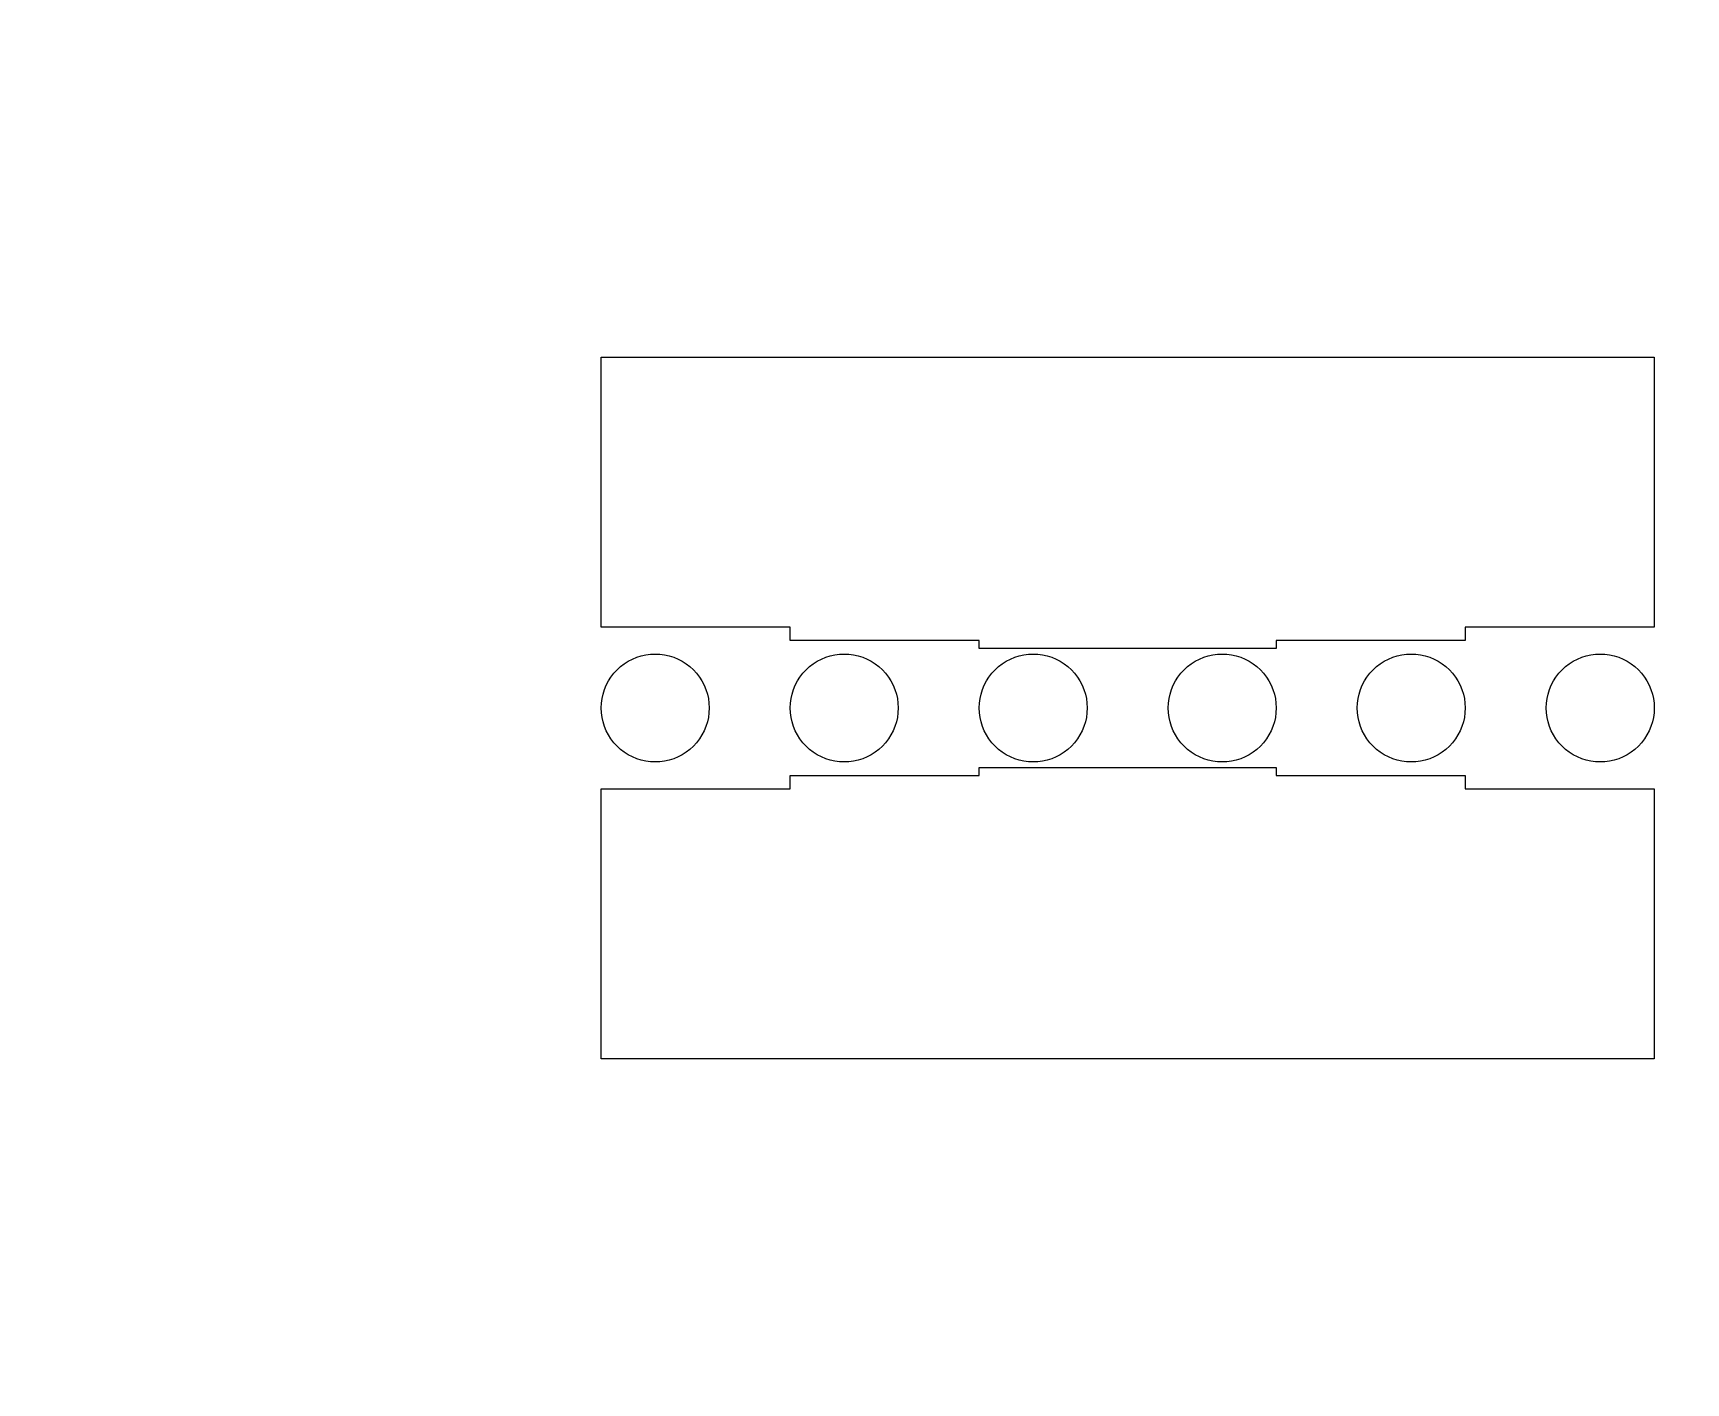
# Model space of a CAD drawing. Extents: x -52 to 52, y -50 to 50.
# Drawn here: x -41.76 to -41.148, y 1.9 to 2.4 of the extents above; entities that cross this region are included whole.
import ezdxf

# ---------------------------------------------------------------- set-up
doc = ezdxf.new("R2010")
doc.units = 0
for name, color, linetype in [('helperLayer', 6, 'CONTINUOUS'), ('largegap', 4, 'CONTINUOUS'), ('smallgap', 3, 'CONTINUOUS')]:
    doc.layers.add(name, color=color, linetype=linetype)

# ---------------------------------------------------------------- blocks, each defined once
blk = doc.blocks.new('Markers')
at = {"layer": 'largegap', "linetype": 'CONTINUOUS'}
for points in [[(-41.41, 2.162), (-41.41, 2.165), (-41.48, 2.165), (-41.48, 2.17), (-41.55, 2.17), (-41.55, 2.27), (-41.16, 2.27), (-41.16, 2.17), (-41.23, 2.17), (-41.23, 2.165), (-41.3, 2.165), (-41.3, 2.162), (-41.41, 2.162)], [(-41.41, 2.162), (-41.41, 2.165), (-41.48, 2.165), (-41.48, 2.17), (-41.55, 2.17), (-41.55, 2.27), (-41.16, 2.27), (-41.16, 2.17), (-41.23, 2.17), (-41.23, 2.165), (-41.3, 2.165), (-41.3, 2.162), (-41.41, 2.162)], [(-41.55, 2.01), (-41.55, 2.11), (-41.48, 2.11), (-41.48, 2.115), (-41.41, 2.115), (-41.41, 2.118), (-41.3, 2.118), (-41.3, 2.115), (-41.23, 2.115), (-41.23, 2.11), (-41.16, 2.11), (-41.16, 2.01), (-41.55, 2.01)], [(-41.55, 2.01), (-41.55, 2.11), (-41.48, 2.11), (-41.48, 2.115), (-41.41, 2.115), (-41.41, 2.118), (-41.3, 2.118), (-41.3, 2.115), (-41.23, 2.115), (-41.23, 2.11), (-41.16, 2.11), (-41.16, 2.01), (-41.55, 2.01)]]:
    blk.add_lwpolyline(points, close=True, dxfattribs=at)
at = {"layer": 'smallgap', "linetype": 'CONTINUOUS'}
for points in [[(-41.531743, 2.159925), (-41.53, 2.160001), (-41.528257, 2.159925), (-41.526527, 2.159697), (-41.524824, 2.15932), (-41.52316, 2.158795), (-41.521548, 2.158127), (-41.52, 2.157322), (-41.518528, 2.156384), (-41.517144, 2.155322), (-41.515858, 2.154143), (-41.514679, 2.152857), (-41.513617, 2.151473), (-41.512679, 2.150001), (-41.511874, 2.148453), (-41.511206, 2.146841), (-41.510681, 2.145177), (-41.510304, 2.143474), (-41.510076, 2.141744), (-41.51, 2.140001), (-41.510076, 2.138258), (-41.510304, 2.136528), (-41.510681, 2.134825), (-41.511206, 2.133161), (-41.511874, 2.131549), (-41.512679, 2.130001), (-41.513617, 2.128529), (-41.514679, 2.127145), (-41.515858, 2.125859), (-41.517144, 2.12468), (-41.518528, 2.123618), (-41.52, 2.12268), (-41.521548, 2.121875), (-41.52316, 2.121207), (-41.524824, 2.120682), (-41.526527, 2.120305), (-41.528257, 2.120077), (-41.53, 2.120001), (-41.531743, 2.120077), (-41.533473, 2.120305), (-41.535176, 2.120682), (-41.53684, 2.121207), (-41.538452, 2.121875), (-41.54, 2.12268), (-41.541472, 2.123618), (-41.542856, 2.12468), (-41.544142, 2.125859), (-41.545321, 2.127145), (-41.546383, 2.128529), (-41.547321, 2.130001), (-41.548126, 2.131549), (-41.548794, 2.133161), (-41.549319, 2.134825), (-41.549696, 2.136528), (-41.549924, 2.138258), (-41.55, 2.140001), (-41.549924, 2.141744), (-41.549696, 2.143474), (-41.549319, 2.145177), (-41.548794, 2.146841), (-41.548126, 2.148453), (-41.547321, 2.150001), (-41.546383, 2.151473), (-41.545321, 2.152857), (-41.544142, 2.154143), (-41.542856, 2.155322), (-41.541472, 2.156384), (-41.54, 2.157322), (-41.538452, 2.158127), (-41.53684, 2.158795), (-41.535176, 2.15932), (-41.533473, 2.159697), (-41.531743, 2.159925)], [(-41.461743, 2.159925), (-41.46, 2.160001), (-41.458257, 2.159925), (-41.456527, 2.159697), (-41.454824, 2.15932), (-41.45316, 2.158795), (-41.451548, 2.158127), (-41.45, 2.157322), (-41.448528, 2.156384), (-41.447144, 2.155322), (-41.445858, 2.154143), (-41.444679, 2.152857), (-41.443617, 2.151473), (-41.442679, 2.150001), (-41.441874, 2.148453), (-41.441206, 2.146841), (-41.440681, 2.145177), (-41.440304, 2.143474), (-41.440076, 2.141744), (-41.44, 2.140001), (-41.440076, 2.138258), (-41.440304, 2.136528), (-41.440681, 2.134825), (-41.441206, 2.133161), (-41.441874, 2.131549), (-41.442679, 2.130001), (-41.443617, 2.128529), (-41.444679, 2.127145), (-41.445858, 2.125859), (-41.447144, 2.12468), (-41.448528, 2.123618), (-41.45, 2.12268), (-41.451548, 2.121875), (-41.45316, 2.121207), (-41.454824, 2.120682), (-41.456527, 2.120305), (-41.458257, 2.120077), (-41.46, 2.120001), (-41.461743, 2.120077), (-41.463473, 2.120305), (-41.465176, 2.120682), (-41.46684, 2.121207), (-41.468452, 2.121875), (-41.47, 2.12268), (-41.471472, 2.123618), (-41.472856, 2.12468), (-41.474142, 2.125859), (-41.475321, 2.127145), (-41.476383, 2.128529), (-41.477321, 2.130001), (-41.478126, 2.131549), (-41.478794, 2.133161), (-41.479319, 2.134825), (-41.479696, 2.136528), (-41.479924, 2.138258), (-41.48, 2.140001), (-41.479924, 2.141744), (-41.479696, 2.143474), (-41.479319, 2.145177), (-41.478794, 2.146841), (-41.478126, 2.148453), (-41.477321, 2.150001), (-41.476383, 2.151473), (-41.475321, 2.152857), (-41.474142, 2.154143), (-41.472856, 2.155322), (-41.471472, 2.156384), (-41.47, 2.157322), (-41.468452, 2.158127), (-41.46684, 2.158795), (-41.465176, 2.15932), (-41.463473, 2.159697), (-41.461743, 2.159925)], [(-41.391743, 2.159925), (-41.39, 2.160001), (-41.388257, 2.159925), (-41.386527, 2.159697), (-41.384824, 2.15932), (-41.38316, 2.158795), (-41.381548, 2.158127), (-41.38, 2.157322), (-41.378528, 2.156384), (-41.377144, 2.155322), (-41.375858, 2.154143), (-41.374679, 2.152857), (-41.373617, 2.151473), (-41.372679, 2.150001), (-41.371874, 2.148453), (-41.371206, 2.146841), (-41.370681, 2.145177), (-41.370304, 2.143474), (-41.370076, 2.141744), (-41.37, 2.140001), (-41.370076, 2.138258), (-41.370304, 2.136528), (-41.370681, 2.134825), (-41.371206, 2.133161), (-41.371874, 2.131549), (-41.372679, 2.130001), (-41.373617, 2.128529), (-41.374679, 2.127145), (-41.375858, 2.125859), (-41.377144, 2.12468), (-41.378528, 2.123618), (-41.38, 2.12268), (-41.381548, 2.121875), (-41.38316, 2.121207), (-41.384824, 2.120682), (-41.386527, 2.120305), (-41.388257, 2.120077), (-41.39, 2.120001), (-41.391743, 2.120077), (-41.393473, 2.120305), (-41.395176, 2.120682), (-41.39684, 2.121207), (-41.398452, 2.121875), (-41.4, 2.12268), (-41.401472, 2.123618), (-41.402856, 2.12468), (-41.404142, 2.125859), (-41.405321, 2.127145), (-41.406383, 2.128529), (-41.407321, 2.130001), (-41.408126, 2.131549), (-41.408794, 2.133161), (-41.409319, 2.134825), (-41.409696, 2.136528), (-41.409924, 2.138258), (-41.41, 2.140001), (-41.409924, 2.141744), (-41.409696, 2.143474), (-41.409319, 2.145177), (-41.408794, 2.146841), (-41.408126, 2.148453), (-41.407321, 2.150001), (-41.406383, 2.151473), (-41.405321, 2.152857), (-41.404142, 2.154143), (-41.402856, 2.155322), (-41.401472, 2.156384), (-41.4, 2.157322), (-41.398452, 2.158127), (-41.39684, 2.158795), (-41.395176, 2.15932), (-41.393473, 2.159697), (-41.391743, 2.159925)], [(-41.321743, 2.159925), (-41.32, 2.160001), (-41.318257, 2.159925), (-41.316527, 2.159697), (-41.314824, 2.15932), (-41.31316, 2.158795), (-41.311548, 2.158127), (-41.31, 2.157322), (-41.308528, 2.156384), (-41.307144, 2.155322), (-41.305858, 2.154143), (-41.304679, 2.152857), (-41.303617, 2.151473), (-41.302679, 2.150001), (-41.301874, 2.148453), (-41.301206, 2.146841), (-41.300681, 2.145177), (-41.300304, 2.143474), (-41.300076, 2.141744), (-41.3, 2.140001), (-41.300076, 2.138258), (-41.300304, 2.136528), (-41.300681, 2.134825), (-41.301206, 2.133161), (-41.301874, 2.131549), (-41.302679, 2.130001), (-41.303617, 2.128529), (-41.304679, 2.127145), (-41.305858, 2.125859), (-41.307144, 2.12468), (-41.308528, 2.123618), (-41.31, 2.12268), (-41.311548, 2.121875), (-41.31316, 2.121207), (-41.314824, 2.120682), (-41.316527, 2.120305), (-41.318257, 2.120077), (-41.32, 2.120001), (-41.321743, 2.120077), (-41.323473, 2.120305), (-41.325176, 2.120682), (-41.32684, 2.121207), (-41.328452, 2.121875), (-41.33, 2.12268), (-41.331472, 2.123618), (-41.332856, 2.12468), (-41.334142, 2.125859), (-41.335321, 2.127145), (-41.336383, 2.128529), (-41.337321, 2.130001), (-41.338126, 2.131549), (-41.338794, 2.133161), (-41.339319, 2.134825), (-41.339696, 2.136528), (-41.339924, 2.138258), (-41.34, 2.140001), (-41.339924, 2.141744), (-41.339696, 2.143474), (-41.339319, 2.145177), (-41.338794, 2.146841), (-41.338126, 2.148453), (-41.337321, 2.150001), (-41.336383, 2.151473), (-41.335321, 2.152857), (-41.334142, 2.154143), (-41.332856, 2.155322), (-41.331472, 2.156384), (-41.33, 2.157322), (-41.328452, 2.158127), (-41.32684, 2.158795), (-41.325176, 2.15932), (-41.323473, 2.159697), (-41.321743, 2.159925)], [(-41.251743, 2.159925), (-41.25, 2.160001), (-41.248257, 2.159925), (-41.246527, 2.159697), (-41.244824, 2.15932), (-41.24316, 2.158795), (-41.241548, 2.158127), (-41.24, 2.157322), (-41.238528, 2.156384), (-41.237144, 2.155322), (-41.235858, 2.154143), (-41.234679, 2.152857), (-41.233617, 2.151473), (-41.232679, 2.150001), (-41.231874, 2.148453), (-41.231206, 2.146841), (-41.230681, 2.145177), (-41.230304, 2.143474), (-41.230076, 2.141744), (-41.23, 2.140001), (-41.230076, 2.138258), (-41.230304, 2.136528), (-41.230681, 2.134825), (-41.231206, 2.133161), (-41.231874, 2.131549), (-41.232679, 2.130001), (-41.233617, 2.128529), (-41.234679, 2.127145), (-41.235858, 2.125859), (-41.237144, 2.12468), (-41.238528, 2.123618), (-41.24, 2.12268), (-41.241548, 2.121875), (-41.24316, 2.121207), (-41.244824, 2.120682), (-41.246527, 2.120305), (-41.248257, 2.120077), (-41.25, 2.120001), (-41.251743, 2.120077), (-41.253473, 2.120305), (-41.255176, 2.120682), (-41.25684, 2.121207), (-41.258452, 2.121875), (-41.26, 2.12268), (-41.261472, 2.123618), (-41.262856, 2.12468), (-41.264142, 2.125859), (-41.265321, 2.127145), (-41.266383, 2.128529), (-41.267321, 2.130001), (-41.268126, 2.131549), (-41.268794, 2.133161), (-41.269319, 2.134825), (-41.269696, 2.136528), (-41.269924, 2.138258), (-41.27, 2.140001), (-41.269924, 2.141744), (-41.269696, 2.143474), (-41.269319, 2.145177), (-41.268794, 2.146841), (-41.268126, 2.148453), (-41.267321, 2.150001), (-41.266383, 2.151473), (-41.265321, 2.152857), (-41.264142, 2.154143), (-41.262856, 2.155322), (-41.261472, 2.156384), (-41.26, 2.157322), (-41.258452, 2.158127), (-41.25684, 2.158795), (-41.255176, 2.15932), (-41.253473, 2.159697), (-41.251743, 2.159925)], [(-41.181743, 2.159925), (-41.18, 2.160001), (-41.178257, 2.159925), (-41.176527, 2.159697), (-41.174824, 2.15932), (-41.17316, 2.158795), (-41.171548, 2.158127), (-41.17, 2.157322), (-41.168528, 2.156384), (-41.167144, 2.155322), (-41.165858, 2.154143), (-41.164679, 2.152857), (-41.163617, 2.151473), (-41.162679, 2.150001), (-41.161874, 2.148453), (-41.161206, 2.146841), (-41.160681, 2.145177), (-41.160304, 2.143474), (-41.160076, 2.141744), (-41.16, 2.140001), (-41.160076, 2.138258), (-41.160304, 2.136528), (-41.160681, 2.134825), (-41.161206, 2.133161), (-41.161874, 2.131549), (-41.162679, 2.130001), (-41.163617, 2.128529), (-41.164679, 2.127145), (-41.165858, 2.125859), (-41.167144, 2.12468), (-41.168528, 2.123618), (-41.17, 2.12268), (-41.171548, 2.121875), (-41.17316, 2.121207), (-41.174824, 2.120682), (-41.176527, 2.120305), (-41.178257, 2.120077), (-41.18, 2.120001), (-41.181743, 2.120077), (-41.183473, 2.120305), (-41.185176, 2.120682), (-41.18684, 2.121207), (-41.188452, 2.121875), (-41.19, 2.12268), (-41.191472, 2.123618), (-41.192856, 2.12468), (-41.194142, 2.125859), (-41.195321, 2.127145), (-41.196383, 2.128529), (-41.197321, 2.130001), (-41.198126, 2.131549), (-41.198794, 2.133161), (-41.199319, 2.134825), (-41.199696, 2.136528), (-41.199924, 2.138258), (-41.2, 2.140001), (-41.199924, 2.141744), (-41.199696, 2.143474), (-41.199319, 2.145177), (-41.198794, 2.146841), (-41.198126, 2.148453), (-41.197321, 2.150001), (-41.196383, 2.151473), (-41.195321, 2.152857), (-41.194142, 2.154143), (-41.192856, 2.155322), (-41.191472, 2.156384), (-41.19, 2.157322), (-41.188452, 2.158127), (-41.18684, 2.158795), (-41.185176, 2.15932), (-41.183473, 2.159697), (-41.181743, 2.159925)]]:
    blk.add_lwpolyline(points, close=True, dxfattribs=at)

msp = doc.modelspace()

# ---------------------------------------------------------------- linework, layer by layer
at = {"layer": 'helperLayer', "linetype": 'CONTINUOUS'}
msp.add_circle((0, 0), 50, dxfattribs=at)

# ---------------------------------------------------------------- block references
msp.add_blockref('Markers', (0, 0.01))

doc.saveas('drawing.dxf')
